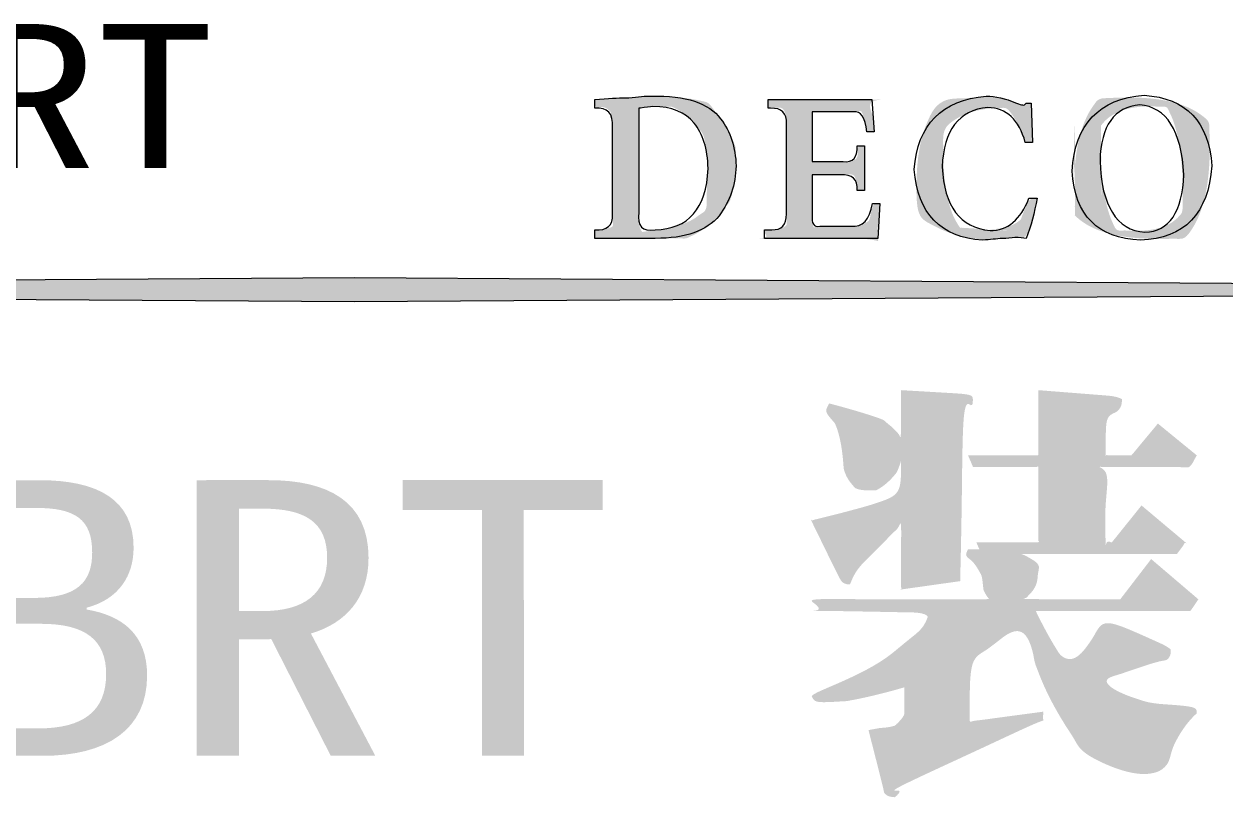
# Model space of a CAD drawing. Header units: millimetres. Extents: x 404985 to 540841, y 1898 to 26709.
# Drawn here: x 471141 to 471704, y 21830 to 22193 of the extents above; entities that cross this region are included whole.
import ezdxf

# ---------------------------------------------------------------- set-up
doc = ezdxf.new("R2010")
doc.units = ezdxf.units.MM
doc.layers.add('水电', color=2, linetype='Continuous')
doc.styles.add('宋体', font='PMingLiU.ttf', dxfattribs={"width": 0.7})

# ---------------------------------------------------------------- blocks, each defined once
blk = doc.blocks.new('DFERGGGGGGGGGGGGGGG')
at = {"true_color": 0xd9ad00}
h = blk.add_hatch(color=42, dxfattribs=at)
h.dxf.hatch_style = 2
edge = h.paths.add_edge_path()
edge.add_spline(control_points=[(2247323.1, 1014177.3), (2247323.1, 1014177.3), (2247323.1, 1014177.3), (2247321, 1014177.3), (2247319.9, 1014177.3), (2247304.6, 1014177.3), (2247283.1, 1014176.1), (2247255.5, 1014173.6), (2247255.5, 1014173.6), (2247255.5, 1014155.4), (2247255.5, 1014155.4), (2247282.1, 1014157.8), (2247294.4, 1014144.5), (2247292.3, 1014115.3), (2247292.3, 1014115.3), (2247292.3, 1013935), (2247292.3, 1013935), (2247293.4, 1013910.7), (2247281.1, 1013899.7), (2247255.5, 1013902.2), (2247255.5, 1013902.2), (2247255.5, 1013884), (2247255.5, 1013884), (2247255.5, 1013884), (2247381.3, 1013884), (2247381.3, 1013884), (2247444.7, 1013884), (2247489.2, 1013899.7), (2247514.7, 1013931.4), (2247537.3, 1013961.7), (2247549, 1013996.3), (2247550.1, 1014035.2), (2247549, 1014074), (2247538.3, 1014106.8), (2247517.8, 1014133.5), (2247493.3, 1014166.4), (2247445.2, 1014182.1), (2247373.6, 1014180.9), (2247361.3, 1014180.9), (2247345.5, 1014179.7), (2247326.1, 1014177.3), (2247323.1, 1014177.3)], knot_values=[-1, 0, 0, 0, 0, 0, 1, 1, 1, 2, 2, 2, 3, 3, 3, 4, 4, 4, 5, 5, 5, 6, 6, 6, 7, 7, 7, 8, 8, 8, 9, 9, 9, 10, 10, 10, 11, 11, 11, 12, 12, 12, 13, 13, 13, 13], degree=3, periodic=0)
edge = h.paths.add_edge_path()
edge.add_spline(control_points=[(2247361.8, 1014157.8), (2247361.8, 1014157.8), (2247361.8, 1014157.8), (2247370.6, 1014159), (2247376.7, 1014159), (2247415.6, 1014159), (2247444.2, 1014147.5), (2247462.6, 1014124.4), (2247481, 1014102.5), (2247490.7, 1014071), (2247491.8, 1014029.7), (2247487.7, 1013946), (2247450.8, 1013903.4), (2247381.3, 1013902.2), (2247354.7, 1013897.4), (2247343.4, 1013909.5), (2247347.5, 1013938.7), (2247347.5, 1013938.7), (2247347.5, 1014155.4), (2247347.5, 1014155.4), (2247347.5, 1014155.4), (2247350.6, 1014155.4), (2247350.6, 1014155.4), (2247361.8, 1014157.8)], knot_values=[-1, 0, 0, 0, 0, 0, 1, 1, 1, 2, 2, 2, 3, 3, 3, 4, 4, 4, 5, 5, 5, 6, 6, 6, 7, 7, 7, 7], degree=3, periodic=0)
h = blk.add_hatch(color=42, dxfattribs=at)
h.dxf.hatch_style = 2
edge = h.paths.add_edge_path()
edge.add_spline(control_points=[(2248017.1, 1013906.5), (2248017.1, 1013906.5), (2248017.1, 1013906.5), (2247983.9, 1013950.8), (2247979.8, 1014033.3), (2247982.9, 1014109.9), (2248014.6, 1014151.1), (2248074.9, 1014157.2), (2248113.8, 1014156), (2248139.8, 1014131.7), (2248153.2, 1014084.3), (2248153.2, 1014084.3), (2248168.5, 1014084.3), (2248168.5, 1014084.3), (2248168.5, 1014084.3), (2248165.4, 1014166.4), (2248165.4, 1014166.4), (2248165.4, 1014166.4), (2248154.7, 1014166.4), (2248154.7, 1014166.4), (2248152.6, 1014162.7), (2248150.1, 1014161.5), (2248147.1, 1014162.7), (2248145, 1014162.7), (2248140.9, 1014163.8), (2248134.8, 1014166.4), (2248111.2, 1014176.1), (2248090.3, 1014180.9), (2248071.9, 1014180.9), (2247978.8, 1014172.3), (2247928.7, 1014121.4), (2247921.5, 1014027.9), (2247928.7, 1013935.6), (2247976.3, 1013886.4), (2248064.2, 1013880.3), (2248079.6, 1013881.6), (2248093.3, 1013882.8), (2248105.6, 1013884), (2248114.9, 1013884), (2248123.5, 1013884.6), (2248131.7, 1013885.8), (2248140.9, 1013885.8), (2248148.6, 1013885.1), (2248154.7, 1013884), (2248164.9, 1013909.5), (2248172.6, 1013937.4), (2248177.7, 1013967.8), (2248177.7, 1013967.8), (2248160.9, 1013967.8), (2248160.9, 1013967.8), (2248143.4, 1013922.9), (2248116.4, 1013900.4), (2248079.6, 1013900.4), (2248017.1, 1013906.5)], knot_values=[-1, 0, 0, 0, 0, 0, 1, 1, 1, 2, 2, 2, 3, 3, 3, 4, 4, 4, 5, 5, 5, 6, 6, 6, 7, 7, 7, 8, 8, 8, 9, 9, 9, 10, 10, 10, 11, 11, 11, 12, 12, 12, 13, 13, 13, 14, 14, 14, 15, 15, 15, 16, 16, 16, 17, 17, 17, 17], degree=3, periodic=0)
h = blk.add_hatch(color=42, dxfattribs=at)
h.dxf.hatch_style = 2
edge = h.paths.add_edge_path()
edge.add_spline(control_points=[(2248256.8, 1013931.9), (2248256.8, 1013931.9), (2248256.8, 1013931.9), (2248304.4, 1013884), (2248393.4, 1013880.3), (2248485.4, 1013884), (2248535, 1013935.6), (2248542.2, 1014035.2), (2248536.1, 1014127.5), (2248489, 1014176.6), (2248401, 1014182.7), (2248307, 1014175.4), (2248256.8, 1014122.6), (2248250.7, 1014024.2), (2248256.8, 1013931.9)], knot_values=[-1, 0, 0, 0, 0, 0, 1, 1, 1, 2, 2, 2, 3, 3, 3, 4, 4, 4, 4], degree=3, periodic=0)
edge = h.paths.add_edge_path()
edge.add_spline(control_points=[(2248311, 1014119), (2248311, 1014119), (2248311, 1014119), (2248338.7, 1014157.8), (2248391.8, 1014162.7), (2248448.1, 1014157.8), (2248478.8, 1014109.2), (2248483.8, 1014016.9), (2248480.8, 1013939.2), (2248453.7, 1013899.2), (2248402.6, 1013896.8), (2248343.3, 1013901.6), (2248312.1, 1013951.4), (2248309, 1014046.1), (2248311, 1014119)], knot_values=[-1, 0, 0, 0, 0, 0, 1, 1, 1, 2, 2, 2, 3, 3, 3, 4, 4, 4, 4], degree=3, periodic=0)
h = blk.add_hatch(color=42, dxfattribs=at)
h.dxf.hatch_style = 2
edge = h.paths.add_edge_path()
edge.add_spline(control_points=[(2247712.1, 1013907), (2247712.1, 1013907), (2247712.1, 1013907), (2247706.9, 1013914.9), (2247708.9, 1013933.2), (2247708.9, 1013933.2), (2247708.9, 1014016.9), (2247708.9, 1014016.9), (2247708.9, 1014016.9), (2247767.3, 1014016.9), (2247767.3, 1014016.9), (2247792.8, 1014018.2), (2247804.6, 1014007.2), (2247802.6, 1013984.2), (2247802.6, 1013984.2), (2247817.9, 1013984.2), (2247817.9, 1013984.2), (2247817.9, 1013984.2), (2247817.9, 1014077.1), (2247817.9, 1014077.1), (2247817.9, 1014077.1), (2247802.6, 1014077.1), (2247802.6, 1014077.1), (2247803.6, 1014052.8), (2247793.8, 1014041.8), (2247773.4, 1014044.3), (2247773.4, 1014044.3), (2247708.9, 1014044.3), (2247708.9, 1014044.3), (2247708.9, 1014044.3), (2247708.9, 1014148.1), (2247708.9, 1014148.1), (2247708.9, 1014148.1), (2247794.8, 1014148.1), (2247794.8, 1014148.1), (2247810.1, 1014150.5), (2247819.4, 1014136.6), (2247822.5, 1014106.2), (2247822.5, 1014106.2), (2247837.8, 1014106.2), (2247837.8, 1014106.2), (2247837.8, 1014106.2), (2247833.2, 1014173.6), (2247833.2, 1014173.6), (2247833.2, 1014173.6), (2247617, 1014173.6), (2247617, 1014173.6), (2247617, 1014173.6), (2247617, 1014155.4), (2247617, 1014155.4), (2247617, 1014155.4), (2247621.6, 1014155.4), (2247621.6, 1014155.4), (2247645.1, 1014156.6), (2247656.3, 1014145.7), (2247655.3, 1014122.6), (2247655.3, 1014122.6), (2247655.3, 1013935), (2247655.3, 1013935), (2247655.3, 1013911.9), (2247645.1, 1013901), (2247624.6, 1013902.2), (2247624.6, 1013902.2), (2247609.2, 1013902.2), (2247609.2, 1013902.2), (2247609.2, 1013902.2), (2247609.2, 1013884), (2247609.2, 1013884), (2247609.2, 1013884), (2247845.5, 1013884), (2247845.5, 1013884), (2247845.5, 1013884), (2247850.1, 1013956.8), (2247850.1, 1013956.8), (2247850.1, 1013956.8), (2247834.8, 1013956.8), (2247834.8, 1013956.8), (2247828.6, 1013922.9), (2247813.8, 1013907), (2247790.3, 1013909.5), (2247790.3, 1013909.5), (2247724.4, 1013909.5), (2247724.4, 1013909.5), (2247712.1, 1013907)], knot_values=[-1, 0, 0, 0, 0, 0, 1, 1, 1, 2, 2, 2, 3, 3, 3, 4, 4, 4, 5, 5, 5, 6, 6, 6, 7, 7, 7, 8, 8, 8, 9, 9, 9, 10, 10, 10, 11, 11, 11, 12, 12, 12, 13, 13, 13, 14, 14, 14, 15, 15, 15, 16, 16, 16, 17, 17, 17, 18, 18, 18, 19, 19, 19, 20, 20, 20, 21, 21, 21, 22, 22, 22, 23, 23, 23, 24, 24, 24, 25, 25, 25, 26, 26, 26, 27, 27, 27, 27], degree=3, periodic=0)
h = blk.add_hatch(color=42, dxfattribs=at)
h.dxf.hatch_style = 2
h.paths.add_polyline_path([(2242881.4, 1013777.1), (2246754.2, 1013752.4), (2250627.1, 1013777.1), (2246754.2, 1013801.8)])
h = blk.add_hatch(color=42, dxfattribs=at)
h.dxf.hatch_style = 2
edge = h.paths.add_edge_path()
edge.add_spline(control_points=[(2247882.3, 1012718.9), (2247882.3, 1012718.9), (2247882.3, 1012718.9), (2247889, 1012726.9), (2247894.2, 1012743), (2247894.2, 1012743), (2248190.7, 1012879.9), (2248190.7, 1012879.9), (2248190.7, 1012879.9), (2248190.7, 1012896.9), (2248190.7, 1012896.9), (2248190.7, 1012896.9), (2248037.2, 1012876.3), (2248037.2, 1012876.3), (2248037.2, 1012876.3), (2248037.2, 1013005.9), (2248037.2, 1013005.9), (2248077.9, 1013029.2), (2248117.5, 1013061.1), (2248155.9, 1013101.6), (2248172.7, 1013000.9), (2248198, 1012925.5), (2248231.7, 1012875.4), (2248272.4, 1012813.4), (2248345, 1012767.2), (2248449.7, 1012736.8), (2248457.9, 1012814.3), (2248478.2, 1012866.5), (2248510.7, 1012893.2), (2248510.7, 1012893.2), (2248510.7, 1012907.6), (2248510.7, 1012907.6), (2248419.4, 1012914.1), (2248348, 1012931.7), (2248296.2, 1012960.4), (2248338.1, 1012971.1), (2248381.4, 1012985.1), (2248426.2, 1013002.3), (2248446.5, 1013004.1), (2248456.6, 1013009.8), (2248456.6, 1013019.3), (2248456.6, 1013026.5), (2248449.1, 1013033.4), (2248434, 1013039.9), (2248434, 1013039.9), (2248317.2, 1013092.7), (2248317.2, 1013092.7), (2248295.7, 1013053.9), (2248274.1, 1013019.9), (2248252.6, 1012990.8), (2248225.3, 1013016.3), (2248199.4, 1013055.1), (2248175, 1013107), (2248175, 1013107), (2248497.7, 1013107), (2248497.7, 1013107), (2248497.7, 1013107), (2248514.2, 1013131.2), (2248514.2, 1013131.2), (2248514.2, 1013131.2), (2248415.7, 1013215.2), (2248415.7, 1013215.2), (2248415.7, 1013215.2), (2248351.2, 1013131.2), (2248351.2, 1013131.2), (2248351.2, 1013131.2), (2248150.6, 1013131.2), (2248150.6, 1013131.2), (2248153.5, 1013133.5), (2248156.7, 1013136.1), (2248160.2, 1013139.2), (2248173.6, 1013154.7), (2248180.3, 1013171.6), (2248180.3, 1013190.2), (2248180.3, 1013203.3), (2248170.7, 1013214.4), (2248151.5, 1013223.2), (2248149.7, 1013223.8), (2248147.4, 1013224.7), (2248144.5, 1013225.9), (2248144.5, 1013225.9), (2248469.7, 1013225.9), (2248469.7, 1013225.9), (2248469.7, 1013225.9), (2248487.2, 1013250), (2248487.2, 1013250), (2248487.2, 1013250), (2248395.6, 1013327), (2248395.6, 1013327), (2248395.6, 1013327), (2248333.7, 1013250), (2248333.7, 1013250), (2248333.7, 1013250), (2248320.7, 1013250), (2248320.7, 1013250), (2248320.7, 1013250), (2248320.7, 1013407.4), (2248320.7, 1013407.4), (2248320.7, 1013407.4), (2248497.7, 1013407.4), (2248497.7, 1013407.4), (2248497.7, 1013407.4), (2248510.7, 1013431.6), (2248510.7, 1013431.6), (2248510.7, 1013431.6), (2248429.7, 1013497.8), (2248429.7, 1013497.8), (2248429.7, 1013497.8), (2248374.7, 1013431.6), (2248374.7, 1013431.6), (2248374.7, 1013431.6), (2248320.7, 1013431.6), (2248320.7, 1013431.6), (2248320.7, 1013431.6), (2248320.7, 1013512.1), (2248320.7, 1013512.1), (2248343.3, 1013522.2), (2248354.7, 1013531.4), (2248354.7, 1013539.8), (2248354.7, 1013548.8), (2248345.7, 1013554.1), (2248327.6, 1013555.9), (2248327.6, 1013555.9), (2248180.3, 1013567.5), (2248180.3, 1013567.5), (2248180.3, 1013567.5), (2248180.3, 1013431.6), (2248180.3, 1013431.6), (2248180.3, 1013431.6), (2248033.7, 1013431.6), (2248033.7, 1013431.6), (2248033.7, 1013431.6), (2248044.2, 1013407.4), (2248044.2, 1013407.4), (2248044.2, 1013407.4), (2248180.3, 1013407.4), (2248180.3, 1013407.4), (2248180.3, 1013407.4), (2248180.3, 1013250), (2248180.3, 1013250), (2248180.3, 1013250), (2248051.2, 1013250), (2248051.2, 1013250), (2248051.2, 1013250), (2248057.3, 1013235.8), (2248057.3, 1013235.8), (2248057.3, 1013235.8), (2248033.7, 1013235.8), (2248033.7, 1013235.8), (2248033.7, 1013235.8), (2248027.6, 1013222.3), (2248027.6, 1013222.3), (2248042.2, 1013211), (2248051.5, 1013200.9), (2248055.6, 1013192), (2248061.3, 1013182.4), (2248064.3, 1013172.8), (2248064.3, 1013163.3), (2248066.1, 1013150.8), (2248070.4, 1013140.4), (2248077.4, 1013132), (2248077.4, 1013132), (2248078.2, 1013131.2), (2248078.2, 1013131.2), (2248078.2, 1013131.2), (2247710.2, 1013131.2), (2247710.2, 1013131.2), (2247710.2, 1013131.2), (2247720.7, 1013107), (2247720.7, 1013107), (2247720.7, 1013107), (2247964.8, 1013107), (2247964.8, 1013107), (2247939.3, 1013073.6), (2247911.7, 1013045.9), (2247882, 1013023.8), (2247843.7, 1012995.2), (2247785.3, 1012964.5), (2247706.8, 1012931.7), (2247706.8, 1012931.7), (2247713.7, 1012914.8), (2247713.7, 1012914.8), (2247781.2, 1012919), (2247843.7, 1012930), (2247901.2, 1012947.8), (2247901.2, 1012947.8), (2247901.2, 1012907.6), (2247901.2, 1012907.6), (2247901.2, 1012892.7), (2247897.4, 1012882.2), (2247889.9, 1012876.3), (2247881.7, 1012867.9), (2247868.7, 1012863.4), (2247850.6, 1012862.9), (2247850.6, 1012862.9), (2247826.2, 1012858.4), (2247826.2, 1012858.4), (2247826.2, 1012858.4), (2247855, 1012745.7), (2247855, 1012745.7), (2247859, 1012727.8), (2247865.5, 1012718.9), (2247874.2, 1012718.9), (2247882.3, 1012718.9)], knot_values=[-1, 0, 0, 0, 0, 0, 1, 1, 1, 2, 2, 2, 3, 3, 3, 4, 4, 4, 5, 5, 5, 6, 6, 6, 7, 7, 7, 8, 8, 8, 9, 9, 9, 10, 10, 10, 11, 11, 11, 12, 12, 12, 13, 13, 13, 14, 14, 14, 15, 15, 15, 16, 16, 16, 17, 17, 17, 18, 18, 18, 19, 19, 19, 20, 20, 20, 21, 21, 21, 22, 22, 22, 23, 23, 23, 24, 24, 24, 25, 25, 25, 26, 26, 26, 27, 27, 27, 28, 28, 28, 29, 29, 29, 30, 30, 30, 31, 31, 31, 32, 32, 32, 33, 33, 33, 34, 34, 34, 35, 35, 35, 36, 36, 36, 37, 37, 37, 38, 38, 38, 39, 39, 39, 40, 40, 40, 41, 41, 41, 42, 42, 42, 43, 43, 43, 44, 44, 44, 45, 45, 45, 46, 46, 46, 47, 47, 47, 48, 48, 48, 49, 49, 49, 50, 50, 50, 51, 51, 51, 52, 52, 52, 53, 53, 53, 54, 54, 54, 55, 55, 55, 56, 56, 56, 57, 57, 57, 58, 58, 58, 59, 59, 59, 60, 60, 60, 61, 61, 61, 62, 62, 62, 63, 63, 63, 64, 64, 64, 65, 65, 65, 66, 66, 66, 67, 67, 67, 67], degree=3, periodic=0)
h = blk.add_hatch(color=42, dxfattribs=at)
h.dxf.hatch_style = 2
edge = h.paths.add_edge_path()
edge.add_spline(control_points=[(2247787.5, 1013162.4), (2247787.5, 1013162.4), (2247787.5, 1013162.4), (2247792.2, 1013171.6), (2247795.7, 1013190.2), (2247825.4, 1013217), (2247858.2, 1013249.5), (2247894.2, 1013287.6), (2247894.2, 1013287.6), (2247894.2, 1013151.7), (2247894.2, 1013151.7), (2247894.2, 1013151.7), (2248020.6, 1013169.6), (2248020.6, 1013169.6), (2248020.6, 1013169.6), (2248020.6, 1013525.5), (2248020.6, 1013525.5), (2248036.4, 1013532.7), (2248044.2, 1013539.8), (2248044.2, 1013546.9), (2248044.2, 1013554.1), (2248035.5, 1013558.6), (2248018.1, 1013560.3), (2248018.1, 1013560.3), (2247894.2, 1013567.5), (2247894.2, 1013567.5), (2247894.2, 1013567.5), (2247894.2, 1013463.8), (2247894.2, 1013463.8), (2247890.7, 1013473.3), (2247884.3, 1013482.6), (2247875, 1013491.5), (2247855.3, 1013506.4), (2247811.7, 1013522.5), (2247744.2, 1013539.8), (2247744.2, 1013539.8), (2247734.7, 1013522.8), (2247734.7, 1013522.8), (2247756.2, 1013498.4), (2247768.7, 1013469.4), (2247772.2, 1013436.1), (2247774.5, 1013403.9), (2247780, 1013383.3), (2247788.8, 1013374.4), (2247798, 1013363.6), (2247808.2, 1013358.3), (2247819.2, 1013358.3), (2247841.3, 1013358.3), (2247860.5, 1013367.2), (2247876.8, 1013385.1), (2247884.9, 1013395.8), (2247890.7, 1013407.7), (2247894.2, 1013420.9), (2247894.2, 1013420.9), (2247894.2, 1013348.4), (2247894.2, 1013348.4), (2247827.3, 1013327), (2247764.9, 1013309.3), (2247706.8, 1013295.7), (2247706.8, 1013295.7), (2247760.8, 1013184.8), (2247760.8, 1013184.8), (2247769, 1013169.9), (2247776, 1013162.4), (2247781.7, 1013162.4), (2247787.5, 1013162.4)], knot_values=[-1, 0, 0, 0, 0, 0, 1, 1, 1, 2, 2, 2, 3, 3, 3, 4, 4, 4, 5, 5, 5, 6, 6, 6, 7, 7, 7, 8, 8, 8, 9, 9, 9, 10, 10, 10, 11, 11, 11, 12, 12, 12, 13, 13, 13, 14, 14, 14, 15, 15, 15, 16, 16, 16, 17, 17, 17, 18, 18, 18, 19, 19, 19, 20, 20, 20, 21, 21, 21, 21], degree=3, periodic=0)
at = {"lineweight": 0}
blk.add_lwpolyline([(2242881.4, 1013777.1), (2246754.2, 1013752.4), (2250627.1, 1013777.1), (2246754.2, 1013801.8), (2242881.4, 1013777.1)], dxfattribs=at)
for points, knots in [([(2247255.5, 1013902.2), (2247255.5, 1013902.2), (2247255.5, 1013902.2), (2247255.5, 1013884), (2247255.5, 1013884), (2247255.5, 1013884), (2247381.3, 1013884), (2247381.3, 1013884), (2247444.7, 1013884), (2247489.2, 1013899.7), (2247514.7, 1013931.4), (2247537.3, 1013961.7), (2247549, 1013996.3), (2247550.1, 1014035.2), (2247549, 1014074), (2247538.3, 1014106.8), (2247517.8, 1014133.5), (2247493.3, 1014166.4), (2247445.2, 1014182.1), (2247373.6, 1014180.9), (2247361.3, 1014180.9), (2247345.5, 1014179.7), (2247326.1, 1014177.3), (2247323.1, 1014177.3), (2247321, 1014177.3), (2247319.9, 1014177.3), (2247304.6, 1014177.3), (2247283.1, 1014176.1), (2247255.5, 1014173.6), (2247255.5, 1014173.6), (2247255.5, 1014155.4), (2247255.5, 1014155.4), (2247282.1, 1014157.8), (2247294.4, 1014144.5), (2247292.3, 1014115.3), (2247292.3, 1014115.3), (2247292.3, 1013935), (2247292.3, 1013935), (2247293.4, 1013910.7), (2247281.1, 1013899.7), (2247255.5, 1013902.2)], [0, 0, 0, 0, 0.5, 1, 1, 1, 2, 2, 2, 3, 3, 3, 4, 4, 4, 5, 5, 5, 6, 6, 6, 7, 7, 7, 8, 8, 8, 9, 9, 9, 10, 10, 10, 11, 11, 11, 12, 12, 12, 13, 13, 13, 13]), ([(2248074.9, 1014157.2), (2248113.8, 1014156), (2248139.8, 1014131.7), (2248153.2, 1014084.3), (2248153.2, 1014084.3), (2248168.5, 1014084.3), (2248168.5, 1014084.3), (2248168.5, 1014084.3), (2248165.4, 1014166.4), (2248165.4, 1014166.4), (2248165.4, 1014166.4), (2248154.7, 1014166.4), (2248154.7, 1014166.4), (2248152.6, 1014162.7), (2248150.1, 1014161.5), (2248147.1, 1014162.7), (2248145, 1014162.7), (2248140.9, 1014163.8), (2248134.8, 1014166.4), (2248111.2, 1014176.1), (2248090.3, 1014180.9), (2248071.9, 1014180.9), (2247978.8, 1014172.3), (2247928.7, 1014121.4), (2247921.5, 1014027.9), (2247928.7, 1013935.6), (2247976.3, 1013886.4), (2248064.2, 1013880.3), (2248079.6, 1013881.6), (2248093.3, 1013882.8), (2248105.6, 1013884), (2248114.9, 1013884), (2248123.5, 1013884.6), (2248131.7, 1013885.8), (2248140.9, 1013885.8), (2248148.6, 1013885.1), (2248154.7, 1013884), (2248164.9, 1013909.5), (2248172.6, 1013937.4), (2248177.7, 1013967.8), (2248177.7, 1013967.8), (2248160.9, 1013967.8), (2248160.9, 1013967.8), (2248143.4, 1013922.9), (2248116.4, 1013900.4), (2248079.6, 1013900.4), (2248017.1, 1013906.5), (2247983.9, 1013950.8), (2247979.8, 1014033.3), (2247982.9, 1014109.9), (2248014.6, 1014151.1), (2248074.9, 1014157.2)], [0, 0, 0, 0, 1, 1, 1, 2, 2, 2, 3, 3, 3, 4, 4, 4, 5, 5, 5, 6, 6, 6, 7, 7, 7, 8, 8, 8, 9, 9, 9, 10, 10, 10, 11, 11, 11, 12, 12, 12, 13, 13, 13, 14, 14, 14, 15, 15, 15, 16, 16, 16, 17, 17, 17, 17]), ([(2248401, 1014182.7), (2248307, 1014175.4), (2248256.8, 1014122.6), (2248250.7, 1014024.2), (2248256.8, 1013931.9), (2248304.4, 1013884), (2248393.4, 1013880.3), (2248485.4, 1013884), (2248535, 1013935.6), (2248542.2, 1014035.2), (2248536.1, 1014127.5), (2248489, 1014176.6), (2248401, 1014182.7)], [0, 0, 0, 0, 1, 1, 1, 2, 2, 2, 3, 3, 3, 4, 4, 4, 4]), ([(2247347.5, 1013938.7), (2247347.5, 1013938.7), (2247347.5, 1013938.7), (2247347.5, 1014155.4), (2247347.5, 1014155.4), (2247347.5, 1014155.4), (2247350.6, 1014155.4), (2247350.6, 1014155.4), (2247361.8, 1014157.8), (2247370.6, 1014159), (2247376.7, 1014159), (2247415.6, 1014159), (2247444.2, 1014147.5), (2247462.6, 1014124.4), (2247481, 1014102.5), (2247490.7, 1014071), (2247491.8, 1014029.7), (2247487.7, 1013946), (2247450.8, 1013903.4), (2247381.3, 1013902.2), (2247354.7, 1013897.4), (2247343.4, 1013909.5), (2247347.5, 1013938.7)], [0, 0, 0, 0, 0.5, 1, 1, 1, 2, 2, 2, 3, 3, 3, 4, 4, 4, 5, 5, 5, 6, 6, 6, 7, 7, 7, 7]), ([(2247655.3, 1013935), (2247655.3, 1013911.9), (2247645.1, 1013901), (2247624.6, 1013902.2), (2247624.6, 1013902.2), (2247609.2, 1013902.2), (2247609.2, 1013902.2), (2247609.2, 1013902.2), (2247609.2, 1013884), (2247609.2, 1013884), (2247609.2, 1013884), (2247845.5, 1013884), (2247845.5, 1013884), (2247845.5, 1013884), (2247850.1, 1013956.8), (2247850.1, 1013956.8), (2247850.1, 1013956.8), (2247834.8, 1013956.8), (2247834.8, 1013956.8), (2247828.6, 1013922.9), (2247813.8, 1013907), (2247790.3, 1013909.5), (2247790.3, 1013909.5), (2247724.4, 1013909.5), (2247724.4, 1013909.5), (2247712.1, 1013907), (2247706.9, 1013914.9), (2247708.9, 1013933.2), (2247708.9, 1013933.2), (2247708.9, 1014016.9), (2247708.9, 1014016.9), (2247708.9, 1014016.9), (2247767.3, 1014016.9), (2247767.3, 1014016.9), (2247792.8, 1014018.2), (2247804.6, 1014007.2), (2247802.6, 1013984.2), (2247802.6, 1013984.2), (2247817.9, 1013984.2), (2247817.9, 1013984.2), (2247817.9, 1013984.2), (2247817.9, 1014077.1), (2247817.9, 1014077.1), (2247817.9, 1014077.1), (2247802.6, 1014077.1), (2247802.6, 1014077.1), (2247803.6, 1014052.8), (2247793.8, 1014041.8), (2247773.4, 1014044.3), (2247773.4, 1014044.3), (2247708.9, 1014044.3), (2247708.9, 1014044.3), (2247708.9, 1014044.3), (2247708.9, 1014148.1), (2247708.9, 1014148.1), (2247708.9, 1014148.1), (2247794.8, 1014148.1), (2247794.8, 1014148.1), (2247810.1, 1014150.5), (2247819.4, 1014136.6), (2247822.5, 1014106.2), (2247822.5, 1014106.2), (2247837.8, 1014106.2), (2247837.8, 1014106.2), (2247837.8, 1014106.2), (2247833.2, 1014173.6), (2247833.2, 1014173.6), (2247833.2, 1014173.6), (2247617, 1014173.6), (2247617, 1014173.6), (2247617, 1014173.6), (2247617, 1014155.4), (2247617, 1014155.4), (2247617, 1014155.4), (2247621.6, 1014155.4), (2247621.6, 1014155.4), (2247645.1, 1014156.6), (2247656.3, 1014145.7), (2247655.3, 1014122.6), (2247655.3, 1014122.6), (2247655.3, 1013935), (2247655.3, 1013935)], [0, 0, 0, 0, 1, 1, 1, 2, 2, 2, 3, 3, 3, 4, 4, 4, 5, 5, 5, 6, 6, 6, 7, 7, 7, 8, 8, 8, 9, 9, 9, 10, 10, 10, 11, 11, 11, 12, 12, 12, 13, 13, 13, 14, 14, 14, 15, 15, 15, 16, 16, 16, 17, 17, 17, 18, 18, 18, 19, 19, 19, 20, 20, 20, 21, 21, 21, 22, 22, 22, 23, 23, 23, 24, 24, 24, 25, 25, 25, 26, 26, 26, 27, 27, 27, 27]), ([(2248402.6, 1013896.8), (2248343.3, 1013901.6), (2248312.1, 1013951.4), (2248309, 1014046.1), (2248311, 1014119), (2248338.7, 1014157.8), (2248391.8, 1014162.7), (2248448.1, 1014157.8), (2248478.8, 1014109.2), (2248483.8, 1014016.9), (2248480.8, 1013939.2), (2248453.7, 1013899.2), (2248402.6, 1013896.8)], [0, 0, 0, 0, 1, 1, 1, 2, 2, 2, 3, 3, 3, 4, 4, 4, 4])]:
    blk.add_open_spline(points, degree=3, knots=knots, dxfattribs=at)
at = {"color": 42, "true_color": 0xd9ad00, "char_height": 574.92, "attachment_point": 5, "rotation": 0.0028, "style": '宋体'}
for s, insert in [('{\\fSTFangsong|b0|i0|c134|p2;\\H0.5218x;\\W1.2;BRT\\fSimHei|b0|i0|c134|p2;\\H1.916x;  }', (2246094.2, 1014181.2)), ('{\\fSTFangsong|b0|i0|c134|p2;\\W1.2;BRT\\fSimHei|b0|i0|c134|p2;\\H0.9998x;  }', (2246594, 1013092.3))]:
    blk.add_mtext(s, dxfattribs=dict(at, insert=insert))
blk = doc.blocks.new('regggg')
at = {"layer": '水电', "color": 45, "xscale": 0.1724110076029319, "yscale": 0.1724110079812817, "zscale": 0.1724110079999999}
blk.add_blockref('DFERGGGGGGGGGGGGGGG', (-174101.83, -172537.13), dxfattribs=at)

msp = doc.modelspace()

# ---------------------------------------------------------------- block references
at = {"xscale": 1.303680000000168, "yscale": 1.303680000000168, "zscale": 1.303680000000168}
msp.add_blockref('regggg', (193268.38, 19135.89), dxfattribs=at)

doc.saveas('drawing.dxf')
